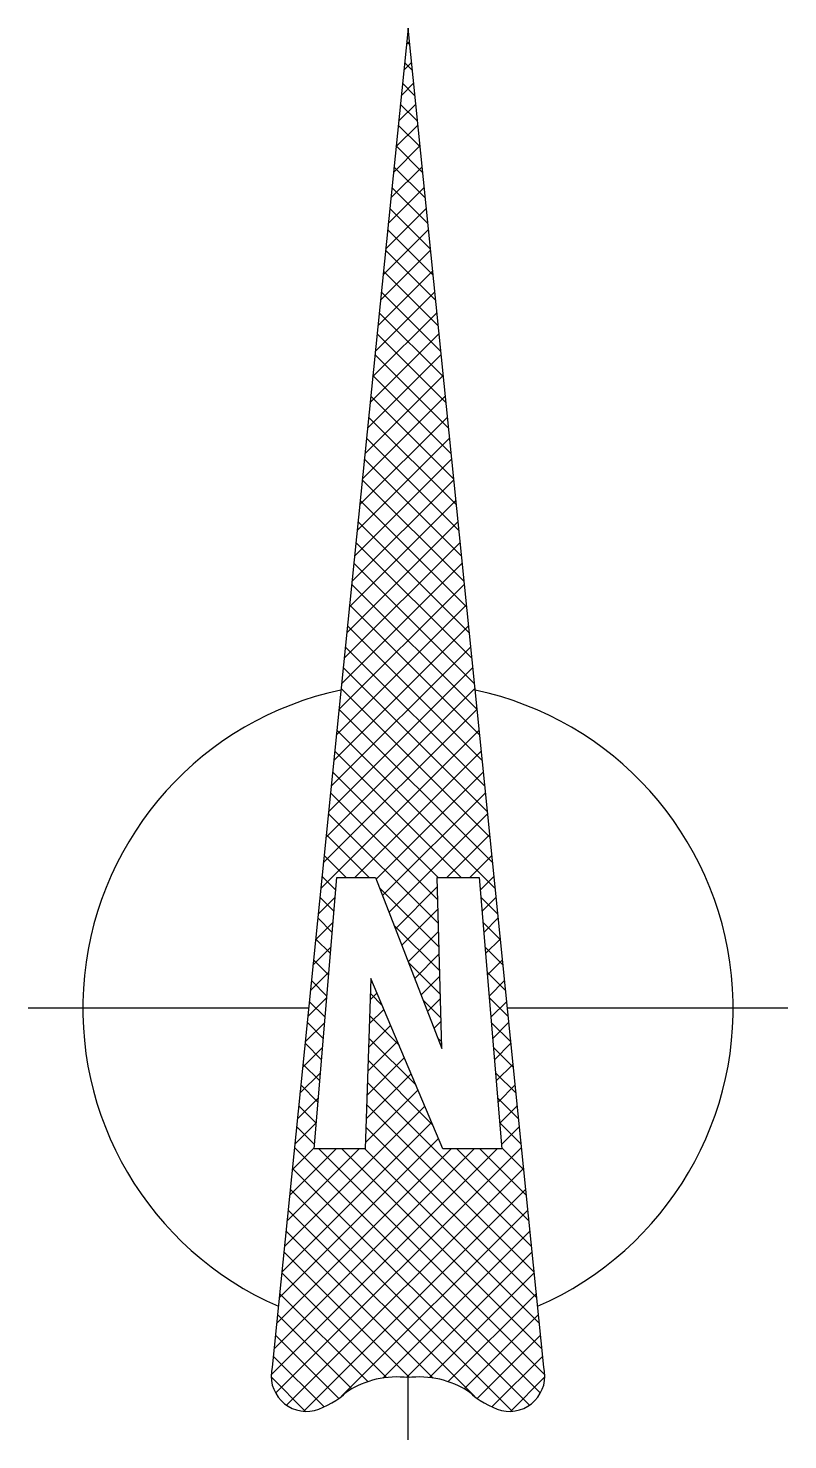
# Model space of a CAD drawing. Header units: metres. Extents: x -0.58 to 0.58, y 0 to 2.17.
import ezdxf

# ---------------------------------------------------------------- set-up
doc = ezdxf.new("R2010")
doc.units = ezdxf.units.M
doc.layers.add('ceco.net 82', color=7, linetype='Continuous')

msp = doc.modelspace()

# ---------------------------------------------------------------- linework, layer by layer
at = {"layer": 'ceco.net 82'}
for p, q in [((0, 2.1714), (-0.2088, 0.1117)), ((0.2088, 0.1117), (0, 2.1714)), ((-0.0025, 2.1463), (0.0021, 2.1509)), ((0.0025, 2.1463), (-0.0021, 2.1509)), ((-0.0065, 2.107), (0.0053, 2.1188)), ((0.0065, 2.107), (-0.0053, 2.1188)), ((-0.0105, 2.0676), (0.0086, 2.0867)), ((0.0105, 2.0676), (-0.0086, 2.0867)), ((-0.0145, 2.0283), (0.0118, 2.0546)), ((0.0145, 2.0283), (-0.0118, 2.0546)), ((-0.0185, 1.989), (0.0151, 2.0225)), ((0.0185, 1.989), (-0.0151, 2.0225)), ((-0.0225, 1.9496), (0.0183, 1.9904)), ((0.0225, 1.9496), (-0.0183, 1.9904)), ((-0.0265, 1.9103), (0.0216, 1.9583)), ((0.0265, 1.9103), (-0.0216, 1.9583)), ((-0.0305, 1.8709), (0.0249, 1.9262)), ((0.0305, 1.8709), (-0.0249, 1.9262)), ((-0.0345, 1.8316), (0.0281, 1.8941)), ((0.0345, 1.8316), (-0.0281, 1.8941)), ((-0.0384, 1.7922), (0.0314, 1.862)), ((0.0384, 1.7922), (-0.0314, 1.862)), ((-0.0424, 1.7529), (0.0346, 1.8299)), ((0.0424, 1.7529), (-0.0346, 1.8299)), ((-0.0464, 1.7135), (0.0379, 1.7978)), ((0.0464, 1.7135), (-0.0379, 1.7978)), ((-0.0504, 1.6742), (0.0411, 1.7657)), ((0.0504, 1.6742), (-0.0411, 1.7657)), ((-0.0544, 1.6349), (0.0444, 1.7336)), ((0.0544, 1.6349), (-0.0444, 1.7336)), ((-0.0584, 1.5955), (0.0476, 1.7015)), ((0.0584, 1.5955), (-0.0476, 1.7015)), ((-0.0624, 1.5562), (0.0509, 1.6694)), ((0.0624, 1.5562), (-0.0509, 1.6694)), ((-0.0664, 1.5168), (0.0542, 1.6373)), ((0.0664, 1.5168), (-0.0542, 1.6373)), ((-0.0704, 1.4775), (0.0574, 1.6052)), ((0.0704, 1.4775), (-0.0574, 1.6052)), ((-0.0744, 1.4381), (0.0607, 1.5731)), ((0.0744, 1.4381), (-0.0607, 1.5731)), ((-0.0783, 1.3988), (0.0639, 1.541)), ((0.0783, 1.3988), (-0.0639, 1.541)), ((-0.0823, 1.3594), (0.0672, 1.5089)), ((0.0823, 1.3594), (-0.0672, 1.5089)), ((-0.0863, 1.3201), (0.0704, 1.4768)), ((0.0863, 1.3201), (-0.0704, 1.4768)), ((-0.0903, 1.2807), (0.0737, 1.4447)), ((0.0903, 1.2807), (-0.0737, 1.4447)), ((-0.0943, 1.2414), (0.0769, 1.4126)), ((0.0943, 1.2414), (-0.0769, 1.4126)), ((-0.0983, 1.2021), (0.0802, 1.3805)), ((0.0983, 1.2021), (-0.0802, 1.3805)), ((-0.1023, 1.1627), (0.0834, 1.3484)), ((0.1023, 1.1627), (-0.0834, 1.3484)), ((-0.1063, 1.1234), (0.0867, 1.3163)), ((0.1063, 1.1234), (-0.0867, 1.3163)), ((-0.1103, 1.084), (0.09, 1.2842)), ((0.1103, 1.084), (-0.09, 1.2842)), ((-0.1142, 1.0447), (0.0932, 1.2521)), ((0.1142, 1.0447), (-0.0932, 1.2521)), ((-0.1182, 1.0053), (0.0965, 1.22)), ((0.1182, 1.0053), (-0.0965, 1.22)), ((-0.1222, 0.966), (0.0997, 1.1879)), ((0.1222, 0.966), (-0.0997, 1.1879)), ((-0.1262, 0.9266), (0.103, 1.1558)), ((0.1262, 0.9266), (-0.103, 1.1558)), ((-0.1302, 0.8873), (0.1062, 1.1237)), ((0.1302, 0.8873), (-0.1062, 1.1237)), ((-0.1342, 0.848), (0.1095, 1.0916)), ((0.1342, 0.848), (-0.1095, 1.0916)), ((0.0818, 0.865), (-0.1127, 1.0595)), ((-0.0818, 0.865), (0.1127, 1.0595)), ((0.0464, 0.865), (-0.116, 1.0274)), ((-0.0489, 0.8626), (0.116, 1.0274)), ((0.0457, 0.8304), (-0.1192, 0.9953)), ((-0.039, 0.8371), (0.1192, 0.9953)), ((0.0467, 0.794), (-0.1225, 0.9632)), ((-0.0291, 0.8116), (0.1225, 0.9632)), ((-0.0596, 0.865), (-0.1258, 0.9311)), ((0.0596, 0.865), (0.1258, 0.9311)), ((-0.0949, 0.865), (-0.129, 0.899)), ((0.095, 0.865), (0.129, 0.899)), ((-0.1444, 0.4475), (-0.1094, 0.865)), ((-0.1111, 0.8457), (-0.1323, 0.8669)), ((-0.1094, 0.865), (-0.0498, 0.865)), ((-0.0498, 0.865), (0.0522, 0.6019)), ((0.0478, 0.7576), (-0.0436, 0.849)), ((-0.0192, 0.7861), (0.0451, 0.8505)), ((0.0522, 0.6019), (0.0447, 0.865)), ((0.0447, 0.865), (0.1094, 0.865)), ((0.1094, 0.865), (0.1444, 0.4475)), ((0.1111, 0.8457), (0.1323, 0.8669)), ((-0.1382, 0.8086), (-0.112, 0.8348)), ((-0.1138, 0.8131), (-0.1355, 0.8348)), ((0.1382, 0.8086), (0.112, 0.8348)), ((0.1138, 0.8131), (0.1355, 0.8348)), ((-0.0094, 0.7607), (0.0461, 0.8161)), ((-0.1422, 0.7693), (-0.1152, 0.7962)), ((-0.1165, 0.7805), (-0.1388, 0.8027)), ((0.0488, 0.7212), (-0.0212, 0.7912)), ((0.0005, 0.7352), (0.0471, 0.7817)), ((0.1422, 0.7693), (0.1152, 0.7962)), ((0.1165, 0.7805), (0.1388, 0.8027)), ((-0.1193, 0.7479), (-0.142, 0.7706)), ((0.1193, 0.7479), (0.142, 0.7706)), ((-0.1462, 0.7299), (-0.1184, 0.7576)), ((-0.122, 0.7152), (-0.1453, 0.7385)), ((0.0104, 0.7097), (0.0481, 0.7474)), ((0.1462, 0.7299), (0.1184, 0.7576)), ((0.122, 0.7152), (0.1453, 0.7385)), ((-0.1502, 0.6906), (-0.1217, 0.7191)), ((0.0498, 0.6848), (0.0012, 0.7335)), ((0.1502, 0.6906), (0.1217, 0.7191)), ((-0.1247, 0.6826), (-0.1485, 0.7064)), ((-0.0569, 0.7098), (-0.0657, 0.4475)), ((0.0538, 0.4475), (-0.0569, 0.7098)), ((0.0203, 0.6842), (0.049, 0.713)), ((0.1247, 0.6826), (0.1485, 0.7064)), ((-0.1541, 0.6512), (-0.1249, 0.6805)), ((-0.1275, 0.65), (-0.1518, 0.6743)), ((-0.058, 0.6767), (-0.0474, 0.6873)), ((-0.0391, 0.6677), (-0.0577, 0.6863)), ((0.0509, 0.6484), (0.0236, 0.6757)), ((0.0302, 0.6588), (0.05, 0.6786)), ((0.1541, 0.6512), (0.1249, 0.6805)), ((0.1275, 0.65), (0.1518, 0.6743)), ((-0.1529, 0.6639), (-0.5839, 0.6639)), ((-0.0592, 0.6401), (-0.0369, 0.6624)), ((-0.0133, 0.6065), (-0.0588, 0.6521)), ((0.5839, 0.6639), (0.1529, 0.6639)), ((-0.1581, 0.6119), (-0.1281, 0.6419)), ((-0.1302, 0.6174), (-0.1551, 0.6422)), ((-0.0605, 0.6035), (-0.0264, 0.6376)), ((0.04, 0.6333), (0.051, 0.6442)), ((0.1581, 0.6119), (0.1281, 0.6419)), ((0.1302, 0.6174), (0.1551, 0.6422)), ((-0.1329, 0.5847), (-0.1583, 0.6101)), ((-0.0617, 0.5669), (-0.0159, 0.6127)), ((0.0125, 0.5453), (-0.06, 0.6179)), ((0.0519, 0.612), (0.046, 0.618)), ((0.0499, 0.6078), (0.052, 0.6099)), ((0.1329, 0.5847), (0.1583, 0.6101)), ((-0.1621, 0.5725), (-0.1314, 0.6033)), ((-0.0629, 0.5303), (-0.0054, 0.5878)), ((0.1621, 0.5725), (0.1314, 0.6033)), ((-0.1661, 0.5332), (-0.1346, 0.5647)), ((-0.1357, 0.5521), (-0.1616, 0.578)), ((0.0384, 0.4842), (-0.0611, 0.5837)), ((0.1661, 0.5332), (0.1346, 0.5647)), ((0.1357, 0.5521), (0.1616, 0.578)), ((-0.1384, 0.5195), (-0.1648, 0.5459)), ((-0.0642, 0.4937), (0.0051, 0.563)), ((0.19, 0.2971), (-0.0623, 0.5495)), ((0.1384, 0.5195), (0.1648, 0.5459)), ((-0.1701, 0.4939), (-0.1378, 0.5261)), ((-0.0654, 0.4571), (0.0156, 0.5381)), ((0.1701, 0.4939), (0.1378, 0.5261)), ((-0.19, 0.2971), (0.0261, 0.5133)), ((-0.1411, 0.4869), (-0.1681, 0.5138)), ((0.194, 0.2578), (-0.0634, 0.5153)), ((0.1411, 0.4869), (0.1681, 0.5138)), ((-0.194, 0.2578), (0.0366, 0.4884)), ((-0.1741, 0.4545), (-0.1411, 0.4875)), ((-0.1439, 0.4542), (-0.1713, 0.4817)), ((0.198, 0.2184), (-0.0646, 0.4811)), ((0.1741, 0.4545), (0.1411, 0.4875)), ((0.1439, 0.4542), (0.1713, 0.4817)), ((-0.198, 0.2184), (0.0471, 0.4635)), ((-0.2105, 0.0999), (0.1371, 0.4475)), ((-0.206, 0.1397), (0.1018, 0.4475)), ((-0.2035, 0.0715), (0.1746, 0.4496)), ((-0.202, 0.1791), (0.0664, 0.4475)), ((-0.1861, 0.3365), (-0.075, 0.4475)), ((-0.1821, 0.3758), (-0.1104, 0.4475)), ((-0.1781, 0.4152), (-0.1443, 0.4489)), ((0.2035, 0.0715), (-0.1746, 0.4496)), ((-0.0657, 0.4475), (-0.1444, 0.4475)), ((0.2105, 0.0999), (-0.1371, 0.4475)), ((0.206, 0.1397), (-0.1018, 0.4475)), ((0.202, 0.1791), (-0.0664, 0.4475)), ((0.1444, 0.4475), (0.0538, 0.4475)), ((0.1861, 0.3365), (0.075, 0.4475)), ((0.1821, 0.3758), (0.1104, 0.4475)), ((0.1781, 0.4152), (0.1443, 0.4489)), ((-0.1866, 0.0531), (0.1778, 0.4175)), ((0.1866, 0.0531), (-0.1778, 0.4175)), ((0.1606, 0.0437), (-0.1811, 0.3854)), ((-0.1606, 0.0437), (0.1811, 0.3854)), ((0.1021, 0.0669), (-0.1843, 0.3533)), ((-0.1021, 0.0669), (0.1843, 0.3533)), ((0.0386, 0.095), (-0.1876, 0.3212)), ((-0.0386, 0.095), (0.1876, 0.3212)), ((0.0024, 0.0958), (-0.1909, 0.2891)), ((-0.0024, 0.0958), (0.1909, 0.2891)), ((-0.0329, 0.0958), (-0.1941, 0.257)), ((0.0329, 0.0958), (0.1941, 0.257)), ((-0.0618, 0.0894), (-0.1974, 0.2249)), ((0.0618, 0.0894), (0.1974, 0.2249)), ((-0.0863, 0.0785), (-0.2006, 0.1928)), ((0.0863, 0.0785), (0.2006, 0.1928)), ((-0.1066, 0.0635), (-0.2039, 0.1607)), ((0.1066, 0.0635), (0.2039, 0.1607)), ((-0.129, 0.0505), (-0.2071, 0.1286)), ((0.129, 0.0505), (0.2071, 0.1286)), ((-0.1574, 0.0435), (-0.2105, 0.0966)), ((0, 0), (0, 0.0956)), ((0.1574, 0.0435), (0.2105, 0.0966))]:
    msp.add_line(p, q, dxfattribs=at)
for centre, radius, start, end in [((0, 0.6639), 0.5, 101.9167, 246.5037), ((0, 0.6639), 0.5, 293.4963, 78.0833), ((-0.1557, 0.0984), 0.0548, 165.9102, 282.3331), ((0.1557, 0.0984), 0.0548, 257.6669, 14.0898), ((-0.0172, -0.0439), 0.1405, 82.9513, 122.9673), ((0.0172, -0.0439), 0.1405, 57.0327, 97.0487), ((-0.1847, 0.1727), 0.1342, 287.6691, 312.6849), ((0.1847, 0.1727), 0.1342, 227.3151, 252.3309)]:
    msp.add_arc(centre, radius, start, end, dxfattribs=at)

doc.saveas('drawing.dxf')
